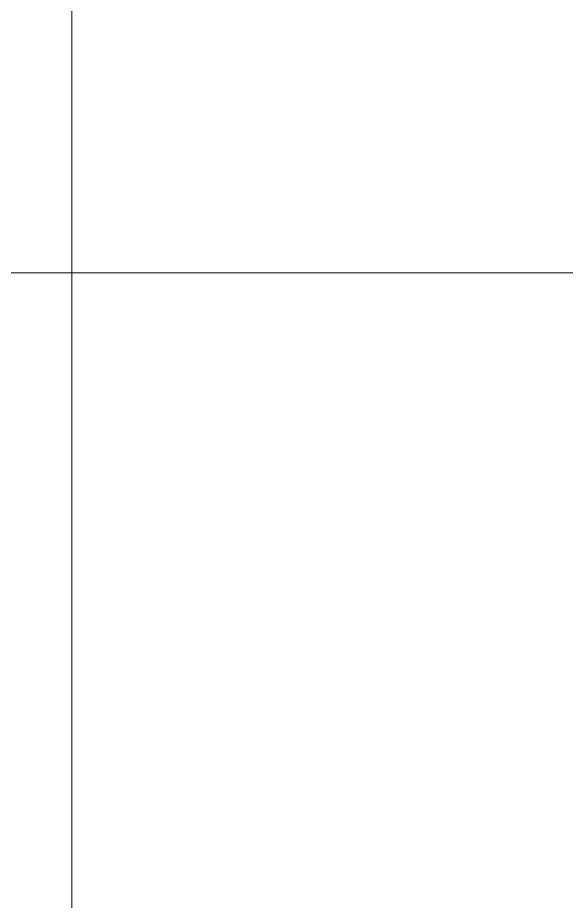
# Model space of a CAD drawing. Header units: millimetres. Extents: x -13069 to 207500, y -71366 to 56785.
# Drawn here: x 48454.7 to 48618.4, y 21884.1 to 22148 of the extents above; entities that cross this region are included whole.
import ezdxf

# ---------------------------------------------------------------- set-up
doc = ezdxf.new("R2010")
doc.units = ezdxf.units.MM
doc.layers.add('Марки', color=7, linetype='Continuous', lineweight=20)
doc.layers.add('Стены отделка', color=7, linetype='Continuous', lineweight=30)

# ---------------------------------------------------------------- blocks, each defined once
blk = doc.blocks.new('ADSK_Марка_Потолок - ADSK_Марка и Смещение от уровня-155896-План потолков 1-го этажа')
at = {"layer": 'Марки'}
blk.add_line((-6, 4.5), (6, 4.5), dxfattribs=at)

msp = doc.modelspace()

# ---------------------------------------------------------------- linework, layer by layer
at = {"layer": 'Стены отделка', "lineweight": 9}
msp.add_line((48470.885, 24303.146), (48470.885, 20163.146), dxfattribs=at)

# ---------------------------------------------------------------- block references
at = {"layer": 'Марки', "xscale": 99.99999999999993, "yscale": 99.99999999999993, "zscale": 99.99999999999993}
msp.add_blockref('ADSK_Марка_Потолок - ADSK_Марка и Смещение от уровня-155896-План потолков 1-го этажа', (48515.142, 21621.836), dxfattribs=at)

doc.saveas('drawing.dxf')
